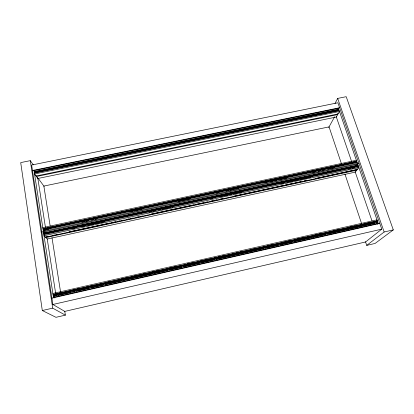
<?xml version="1.0" encoding="UTF-8"?>
<svg xmlns="http://www.w3.org/2000/svg" width="414" height="414" viewBox="0 0 414 414"><rect width="100%" height="100%" fill="white"/><g stroke="black" fill="none" stroke-linecap="round" stroke-linejoin="round"><path stroke-width="0.62" d="M335.024 103.443L337.674 98.413L346.202 96.685L393.3 229.894L375.094 243.442L366.726 245.378L365.495 241.709M337.472 110.062L338.398 108.38L34.031 170.594M328.7 127.512L334.626 116.774M338.005 109.855L338 110.585L34.952 172.654L34.357 171.448L34.429 171.939L338.486 109.71L338.714 109.291L34.186 171.598L34.429 171.939M337.379 114.254L337.508 114.016L337.71 114.59L336.354 117.017L37.865 178.491L36.422 176.524L36.468 176.085M338.078 113.933L339.464 111.454L34.548 173.968L36.028 175.991L338.078 113.933L337.876 113.358M43.837 230.494L43.444 228.828L355.89 161.6L356.263 161.103L356.428 161.579L43.18 228.989L42.942 228.73L356.697 161.232L356.428 161.579M355.89 161.6L355.874 162.314L43.687 229.527M356.889 162.904L357.153 162.557L43.165 230.194L43.408 230.448L45.933 229.899M356.852 164.363L357.494 163.535L43.33 231.266L44.05 232.021M44.122 233.253L44.365 233.946L357.261 166.324L357.277 165.616L44.122 233.253L43.78 232.896L43.863 233.424L357.825 165.605L358.089 165.264L43.62 233.175L43.863 233.424M358.286 166.94L358.555 166.599L43.848 234.645L44.086 234.893M315.561 178.434L356.635 169.533L356.847 170.149L355.269 172.136L47.237 239.023L45.835 237.584L45.731 236.906M357.277 169.611L358.891 167.577L44.013 235.721L45.452 237.196L357.277 169.611L357.059 168.995M53.515 294.426L53.763 295.094L376.398 221.718L376.429 221.024M377.045 221.164L377.351 220.9L53.039 294.618L377.045 221.164L376.869 220.652M377.278 224.145L378.205 223.369L53.458 297.35L54.389 297.94M381.76 229.149L365.583 241.967L64.775 311.395L52.873 304.487L31.63 165.041L337.896 102.77L381.76 229.149L52.873 304.487M366.726 245.378L384.145 231.995L393.3 229.894M64.765 311.318L65.371 315.142L55.983 317.315L42.306 310.526L20.7 162.598L30.279 160.658L33.239 164.834M42.306 310.526L52.692 308.14L65.371 315.142M52.863 293.469L376.994 219.855M54.146 294.282L56.671 293.707M57.929 293.422L60.454 292.848M72.44 290.126L74.96 289.552M76.223 289.262L78.111 288.832M86.945 286.824L89.465 286.255M90.728 285.965L94.511 285.106M105.234 282.669L110.911 281.38M121.633 278.943L127.305 277.654M132.351 276.505L134.876 275.931M136.139 275.646L138.659 275.072M139.922 274.787L143.705 273.923M150.644 272.35L153.164 271.775M154.427 271.486L156.947 270.916M158.21 270.627L160.104 270.197M168.933 268.189L171.453 267.615M172.716 267.33L176.499 266.471M187.221 264.034L192.898 262.745M199.838 261.167L202.358 260.592M203.621 260.308L209.298 259.014M214.343 257.87L216.864 257.296M218.126 257.011L220.652 256.437M221.909 256.147L225.697 255.288M232.632 253.71L235.157 253.14M236.415 252.85L238.94 252.276M240.203 251.991L242.092 251.562M250.92 249.554L253.446 248.98M254.708 248.695L256.597 248.265M267.32 245.828L272.997 244.534M281.825 242.532L284.351 241.957M285.608 241.667L289.396 240.808M296.331 239.235L298.856 238.661M300.114 238.371L302.639 237.796M303.902 237.512L305.791 237.082M314.624 235.074L317.145 234.5M318.407 234.215L322.19 233.356M329.13 231.778L331.65 231.203M332.913 230.919L338.59 229.625M347.418 227.622L354.984 225.899M363.818 223.891L371.384 222.173M53.603 294.991L376.605 221.537M53.282 296.196L377.847 222.323L376.274 222.872M54.146 296.201L56.666 295.627M57.929 295.342L71.167 292.325M72.424 292.041L74.95 291.466M76.207 291.177L89.445 288.165M90.707 287.88L103.945 284.863M105.208 284.578L122.228 280.702M123.486 280.418L153.118 273.67M154.375 273.385L167.613 270.373M168.876 270.083L182.113 267.071M183.376 266.782L200.397 262.911M201.654 262.621L214.892 259.609M216.155 259.319L264.065 248.416M265.327 248.126L278.565 245.114M279.823 244.829L293.065 241.812M294.323 241.528L311.344 237.652M312.606 237.367L325.844 234.35M327.107 234.065L375.012 223.156M51.905 298.142L379.773 223.42M44.205 233.775L357.442 166.092M72.538 228.74L75.063 228.192M82.019 226.686L84.549 226.142M87.706 225.459L90.236 224.911M91.499 224.636L94.03 224.088M95.292 223.819L99.722 222.861M100.985 222.587L104.147 221.904M149.03 212.196L151.56 211.647M152.823 211.373L155.353 210.829M158.515 210.146L161.041 209.598M162.309 209.324L170.527 207.549M171.789 207.274L173.052 207M210.353 198.932L212.879 198.384M219.834 196.883L222.365 196.334M223.627 196.06L228.052 195.103M229.32 194.828L231.845 194.285M233.113 194.011L237.538 193.053M238.8 192.779L241.962 192.096M281.158 183.619L283.688 183.071M286.845 182.388L289.376 181.844M290.638 181.57L293.169 181.022M294.432 180.747L298.856 179.79M300.124 179.516L308.342 177.741M309.605 177.466L310.873 177.192M348.169 169.124L350.699 168.581M351.962 168.307L354.493 167.758M46.363 236.772L48.888 236.223M52.05 235.535L54.576 234.992M55.838 234.717L58.369 234.169M69.112 231.84L110.186 222.939M111.449 222.665L115.873 221.707M117.136 221.433L119.662 220.885M120.929 220.61L123.455 220.062M126.617 219.379L129.142 218.83M130.405 218.556L132.935 218.007M136.092 217.324L138.623 216.776M139.885 216.501L142.411 215.958M151.26 214.038L194.228 204.728M195.496 204.454L199.915 203.497M201.183 203.222L203.709 202.674M204.971 202.399L207.502 201.851M210.659 201.168L213.189 200.619M214.452 200.345L216.977 199.796M220.139 199.113L222.665 198.565M233.408 196.236L278.275 186.512M279.538 186.243L283.963 185.281M285.225 185.006L287.756 184.463M289.019 184.189L293.443 183.226M294.706 182.952L297.231 182.408M298.499 182.134L301.025 181.586M304.186 180.902L306.712 180.354M45.835 237.584L356.847 170.149M42.777 227.659L356.361 160.259M43.522 229.351L356.056 162.076M47.196 229.63L48.464 229.356M81.962 222.142L84.487 221.593M85.75 221.324L88.28 220.781M91.437 220.098L93.968 219.555M95.23 219.28L96.498 219.006M129.991 211.792L132.521 211.249M133.784 210.974L138.209 210.022M139.471 209.748L142.002 209.205M178.025 201.442L180.556 200.899M181.818 200.624L186.243 199.672M187.506 199.398L190.668 198.72M216.579 193.136L219.109 192.593M226.06 191.092L228.59 190.549M229.853 190.274L234.277 189.322M235.54 189.053L238.702 188.37M264.613 182.786L267.144 182.243M270.301 181.56L272.831 181.016M274.094 180.742L276.619 180.199M279.781 179.521L282.312 178.972M283.574 178.703L286.736 178.02M312.648 172.436L315.173 171.893M318.335 171.215L320.866 170.666M322.128 170.397L324.654 169.849M327.816 169.171L330.346 168.627M331.609 168.353L334.766 167.67M41.83 231.995L43.387 231.659L44.2 232.502M357.613 163.887L359.005 163.587M43.454 232.099L357.753 164.286M36.422 176.524L337.71 114.59M32.458 170.496L339.615 107.728M34.781 172.421L338.155 110.3M339.144 110.538L34.393 172.964L34.641 173.306M34.714 173.782L35.066 174.258M37.208 177.187L37.55 177.647M38.098 178.196L44.112 186.414M337.674 98.413L384.145 231.995M338.269 108.007L378.339 223.746M357.261 166.324L357.567 167.209M376.398 221.718L376.885 223.13M336.235 116.676L351.724 161.812M355.072 171.577L372.072 221.112M341.415 163.613L329.052 126.881L43.858 186.067L50.197 226.277M344.919 174.025L361.613 223.617M52.009 237.765L60.563 292.02M37.783 177.953L45.442 227.426M47.212 238.847L55.657 293.402M35.93 175.355L36.028 175.991M44.365 233.946L44.515 234.924M53.763 295.094L53.923 296.139M33.969 170.185L53.525 297.775M30.279 160.658L52.692 308.14"/></g></svg>
